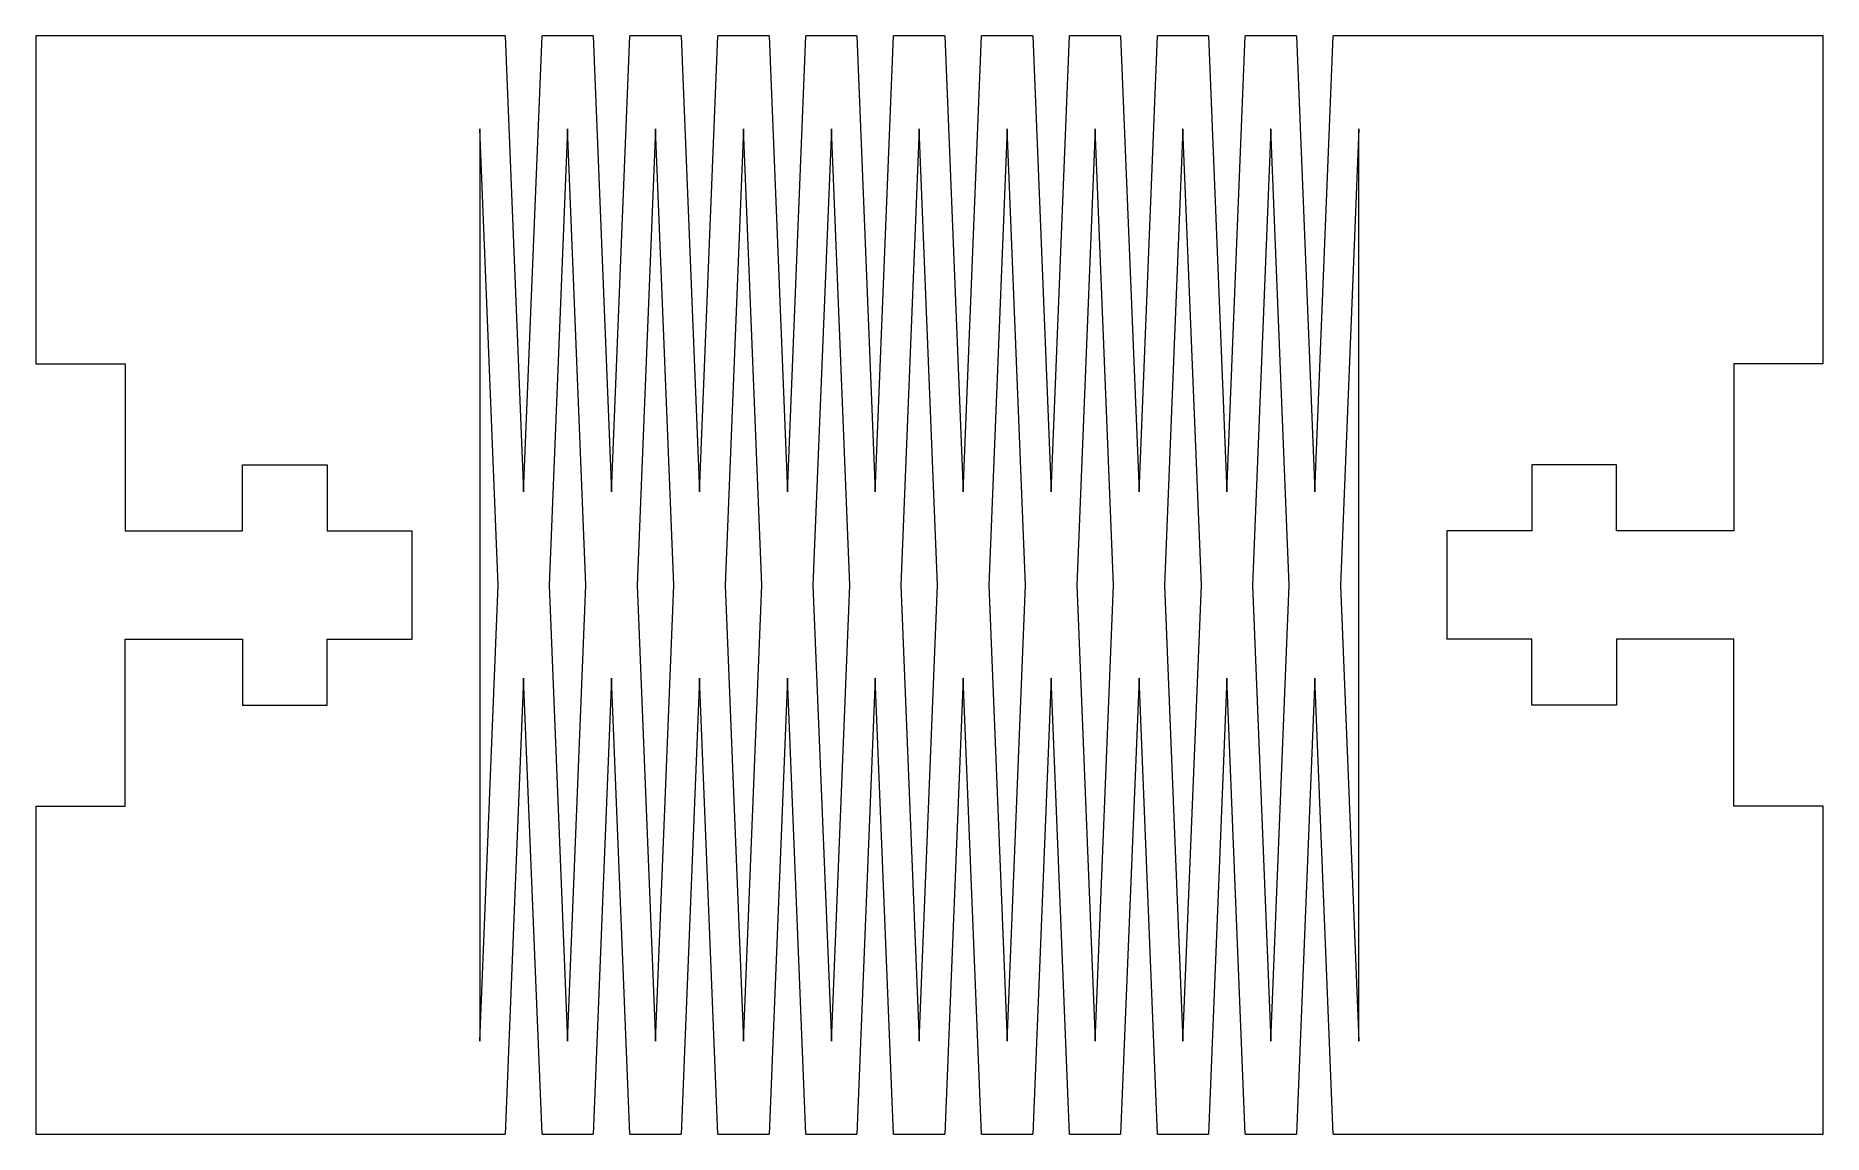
# Model space of a CAD drawing. Header units: millimetres. Extents: x -30.5 to 30.5, y -18.8 to 18.8.
import ezdxf

# ---------------------------------------------------------------- set-up
doc = ezdxf.new("R2010")
doc.units = ezdxf.units.MM

msp = doc.modelspace()

# ---------------------------------------------------------------- linework, layer by layer
at = {"color": 7, "linetype": 'Continuous', "lineweight": 15}
for p, q in [((-14.477, 18.75), (-30.5, 18.75)), ((-30.5, 18.75), (-30.5, 7.55)), ((-14.477, 18.75), (-13.85, 3.175)), ((-13.85, 3.175), (-13.223, 18.75)), ((-11.477, 18.75), (-13.223, 18.75)), ((-11.477, 18.75), (-10.85, 3.175)), ((-10.85, 3.175), (-10.223, 18.75)), ((-8.477, 18.75), (-10.223, 18.75)), ((-8.477, 18.75), (-7.85, 3.175)), ((-7.85, 3.175), (-7.223, 18.75)), ((-5.477, 18.75), (-7.223, 18.75)), ((-5.477, 18.75), (-4.85, 3.175)), ((-4.85, 3.175), (-4.223, 18.75)), ((-2.477, 18.75), (-4.223, 18.75)), ((-2.477, 18.75), (-1.85, 3.175)), ((-1.85, 3.175), (-1.223, 18.75)), ((0.523, 18.75), (-1.223, 18.75)), ((0.523, 18.75), (1.15, 3.175)), ((1.15, 3.175), (1.777, 18.75)), ((3.523, 18.75), (1.777, 18.75)), ((3.523, 18.75), (4.15, 3.175)), ((4.15, 3.175), (4.777, 18.75)), ((6.523, 18.75), (4.777, 18.75)), ((6.523, 18.75), (7.15, 3.175)), ((7.15, 3.175), (7.777, 18.75)), ((9.523, 18.75), (7.777, 18.75)), ((9.523, 18.75), (10.15, 3.175)), ((10.15, 3.175), (10.777, 18.75)), ((12.523, 18.75), (10.777, 18.75)), ((12.523, 18.75), (13.15, 3.175)), ((13.15, 3.175), (13.777, 18.75)), ((30.5, 18.75), (13.777, 18.75)), ((30.5, 7.55), (30.5, 18.75)), ((-15.35, 15.575), (-15.35, -15.575)), ((-14.723, 0), (-15.35, 15.575)), ((-12.35, 15.575), (-12.977, 0)), ((-11.723, 0), (-12.35, 15.575)), ((-9.35, 15.575), (-9.977, 0)), ((-8.723, 0), (-9.35, 15.575)), ((-6.35, 15.575), (-6.977, 0)), ((-5.723, 0), (-6.35, 15.575)), ((-3.35, 15.575), (-3.977, 0)), ((-2.723, 0), (-3.35, 15.575)), ((-0.35, 15.575), (-0.977, 0)), ((0.277, 0), (-0.35, 15.575)), ((2.65, 15.575), (2.023, 0)), ((3.277, 0), (2.65, 15.575)), ((5.65, 15.575), (5.023, 0)), ((6.277, 0), (5.65, 15.575)), ((8.65, 15.575), (8.023, 0)), ((9.277, 0), (8.65, 15.575)), ((11.65, 15.575), (11.023, 0)), ((12.277, 0), (11.65, 15.575)), ((14.65, 15.575), (14.023, 0)), ((14.65, -15.575), (14.65, 15.575)), ((-30.5, 7.55), (-27.45, 7.55)), ((-27.45, 7.55), (-27.45, 1.85)), ((30.5, 7.55), (27.45, 7.55)), ((27.45, 7.55), (27.45, 1.85)), ((-23.45, 4.1), (-20.55, 4.1)), ((-23.45, 1.85), (-23.45, 4.1)), ((-20.55, 4.1), (-20.55, 1.85)), ((23.45, 4.1), (20.55, 4.1)), ((20.55, 4.1), (20.55, 1.85)), ((23.45, 1.85), (23.45, 4.1)), ((-27.45, 1.85), (-23.45, 1.85)), ((-20.55, 1.85), (-17.65, 1.85)), ((-17.65, -1.85), (-17.65, 1.85)), ((20.55, 1.85), (17.65, 1.85)), ((17.65, 1.85), (17.65, -1.85)), ((27.45, 1.85), (23.45, 1.85)), ((-15.35, -15.575), (-14.723, 0)), ((-12.977, 0), (-12.35, -15.575)), ((-12.35, -15.575), (-11.723, 0)), ((-9.977, 0), (-9.35, -15.575)), ((-9.35, -15.575), (-8.723, 0)), ((-6.977, 0), (-6.35, -15.575)), ((-6.35, -15.575), (-5.723, 0)), ((-3.977, 0), (-3.35, -15.575)), ((-3.35, -15.575), (-2.723, 0)), ((-0.977, 0), (-0.35, -15.575)), ((-0.35, -15.575), (0.277, 0)), ((2.023, 0), (2.65, -15.575)), ((2.65, -15.575), (3.277, 0)), ((5.023, 0), (5.65, -15.575)), ((5.65, -15.575), (6.277, 0)), ((8.023, 0), (8.65, -15.575)), ((8.65, -15.575), (9.277, 0)), ((11.023, 0), (11.65, -15.575)), ((11.65, -15.575), (12.277, 0)), ((14.023, 0), (14.65, -15.575)), ((-27.45, -7.55), (-27.45, -1.85)), ((-27.45, -1.85), (-23.45, -1.85)), ((-23.45, -1.85), (-23.45, -4.1)), ((-20.55, -4.1), (-20.55, -1.85)), ((-20.55, -1.85), (-17.65, -1.85)), ((20.55, -1.85), (17.65, -1.85)), ((20.55, -4.1), (20.55, -1.85)), ((23.45, -1.85), (23.45, -4.1)), ((27.45, -1.85), (23.45, -1.85)), ((27.45, -7.55), (27.45, -1.85)), ((-13.85, -3.175), (-14.477, -18.75)), ((-13.223, -18.75), (-13.85, -3.175)), ((-10.85, -3.175), (-11.477, -18.75)), ((-10.223, -18.75), (-10.85, -3.175)), ((-7.85, -3.175), (-8.477, -18.75)), ((-7.223, -18.75), (-7.85, -3.175)), ((-4.85, -3.175), (-5.477, -18.75)), ((-4.223, -18.75), (-4.85, -3.175)), ((-1.85, -3.175), (-2.477, -18.75)), ((-1.223, -18.75), (-1.85, -3.175)), ((1.15, -3.175), (0.523, -18.75)), ((1.777, -18.75), (1.15, -3.175)), ((4.15, -3.175), (3.523, -18.75)), ((4.777, -18.75), (4.15, -3.175)), ((7.15, -3.175), (6.523, -18.75)), ((7.777, -18.75), (7.15, -3.175)), ((10.15, -3.175), (9.523, -18.75)), ((10.777, -18.75), (10.15, -3.175)), ((13.15, -3.175), (12.523, -18.75)), ((13.777, -18.75), (13.15, -3.175)), ((-23.45, -4.1), (-20.55, -4.1)), ((23.45, -4.1), (20.55, -4.1)), ((-30.5, -7.55), (-30.5, -18.75)), ((-30.5, -7.55), (-27.45, -7.55)), ((30.5, -7.55), (27.45, -7.55)), ((30.5, -18.75), (30.5, -7.55)), ((-30.5, -18.75), (-14.477, -18.75)), ((-13.223, -18.75), (-11.477, -18.75)), ((-10.223, -18.75), (-8.477, -18.75)), ((-7.223, -18.75), (-5.477, -18.75)), ((-4.223, -18.75), (-2.477, -18.75)), ((-1.223, -18.75), (0.523, -18.75)), ((1.777, -18.75), (3.523, -18.75)), ((4.777, -18.75), (6.523, -18.75)), ((7.777, -18.75), (9.523, -18.75)), ((10.777, -18.75), (12.523, -18.75)), ((13.777, -18.75), (30.5, -18.75))]:
    msp.add_line(p, q, dxfattribs=at)

doc.saveas('drawing.dxf')
